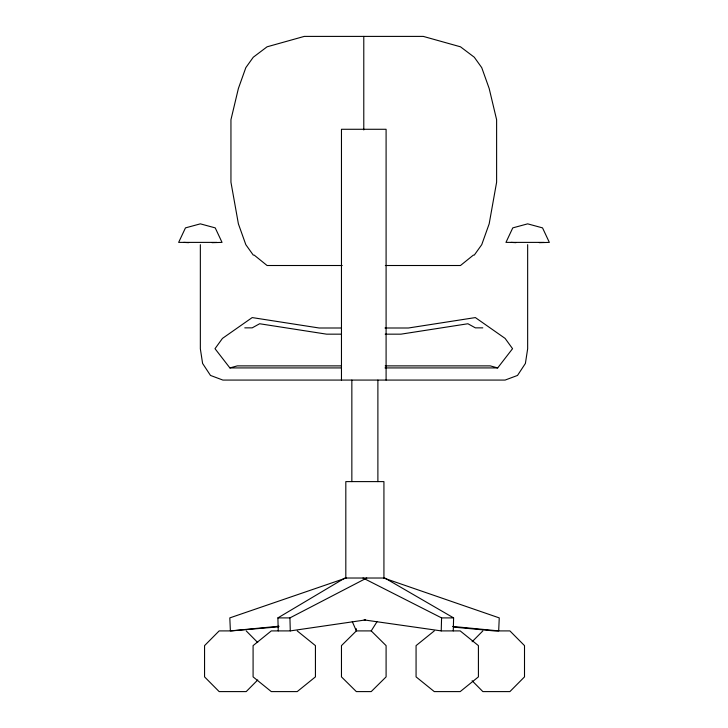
<?xml version="1.0" encoding="UTF-8"?>
<svg xmlns="http://www.w3.org/2000/svg" width="728" height="728" viewBox="0 0 728 728"><rect width="100%" height="100%" fill="white"/><g stroke="black" fill="none" stroke-linecap="round" stroke-linejoin="round"><path stroke-width="1.09" d="M434.288 630.903L416.07 645.627L416.07 676.876L434.288 691.6L460.196 691.6L478.414 676.876L478.414 645.627L460.196 630.903L441.223 630.903L441.578 617.899L363.017 578.023M453.262 630.903L453.608 617.899L384.821 578.023L344.926 578.023L277.896 617.899L278.242 630.903M371.216 630.903L386.095 645.627L386.095 676.876L371.216 691.6L356.347 691.6L341.468 676.876L341.468 645.627L356.347 630.903L371.216 630.903L377.159 621.475M384.985 367.922L497.679 367.922L512.558 348.685L505.114 338.411L475.366 317.581L408.417 328L384.985 328M257.73 679.97L246.201 691.6L219.164 691.6L204.559 676.876L204.559 645.627L219.164 630.903L230.494 630.903M472.108 641.75L482.864 630.903M277.896 617.899L289.926 617.899L366.721 578.023M346.073 578.023L229.811 617.899L230.385 630.903L278.97 626.226M341.468 328L319.146 328L252.197 317.581L222.45 338.411L215.006 348.685L229.884 367.922L237.319 365.875L341.241 365.875M297.215 630.903L315.433 645.627L315.433 676.876L297.215 691.6L271.307 691.6L253.089 676.876L253.089 645.627L271.307 630.903L290.281 630.903L365.602 619.919M278.76 626.817L231.304 630.903M212.003 242.661L222.04 242.388L215.224 227.882L200.346 223.851L185.467 227.882L178.651 242.388L216.971 242.388M539.302 242.661L549.349 242.388L542.533 227.882L527.654 223.851L512.776 227.882L505.96 242.388L544.271 242.388M342.224 265.511L267.076 265.511L254.19 255.1L253.271 255.1L245.827 244.681L238.393 223.851L230.949 182.2L230.949 119.711L238.393 88.47L245.827 67.64L253.271 57.23L267.076 46.81L304.268 36.4L423.286 36.4L460.487 46.81L474.292 57.23L481.736 67.64L489.17 88.47L496.614 119.711L496.614 182.2L489.17 223.851L481.736 244.681L474.292 255.1L473.373 255.1L460.487 265.511L385.339 265.511M244.763 327.855L252.197 327.855L259.641 323.751L326.59 334.161L341.241 334.161M482.8 327.855L475.366 327.855L467.922 323.751L400.973 334.161L385.194 334.161M385.194 365.875L490.235 365.875L497.679 367.922M229.884 367.922L341.468 367.922M441.578 617.899L453.608 617.899M511.029 242.388L515.997 242.661M183.729 242.388L188.698 242.661M453.526 627.099L494.085 630.903L509.9 630.903L524.506 645.627L524.506 676.876L509.9 691.6L482.864 691.6L472.108 680.744M452.625 626.444L498.68 630.903L499.253 617.899L383.674 578.023M364.127 619.91L441.223 630.903M246.201 630.903L257.73 642.533M352.297 621.648L356.347 630.903L356.347 628.737M289.926 617.899L290.281 630.903M527.654 244.681L527.654 348.821L525.398 363.445L517.508 375.439L505.114 380.071L222.886 380.071L210.492 375.439L202.602 363.445L200.346 348.821L200.346 244.681M386.095 380.071L386.095 129.275L341.468 129.275L341.468 380.071M383.929 578.023L383.929 481.608L345.818 481.608L345.818 578.023M377.887 380.089L377.887 481.608M363.782 36.4L363.782 129.939M351.851 380.089L351.851 481.608"/></g></svg>
